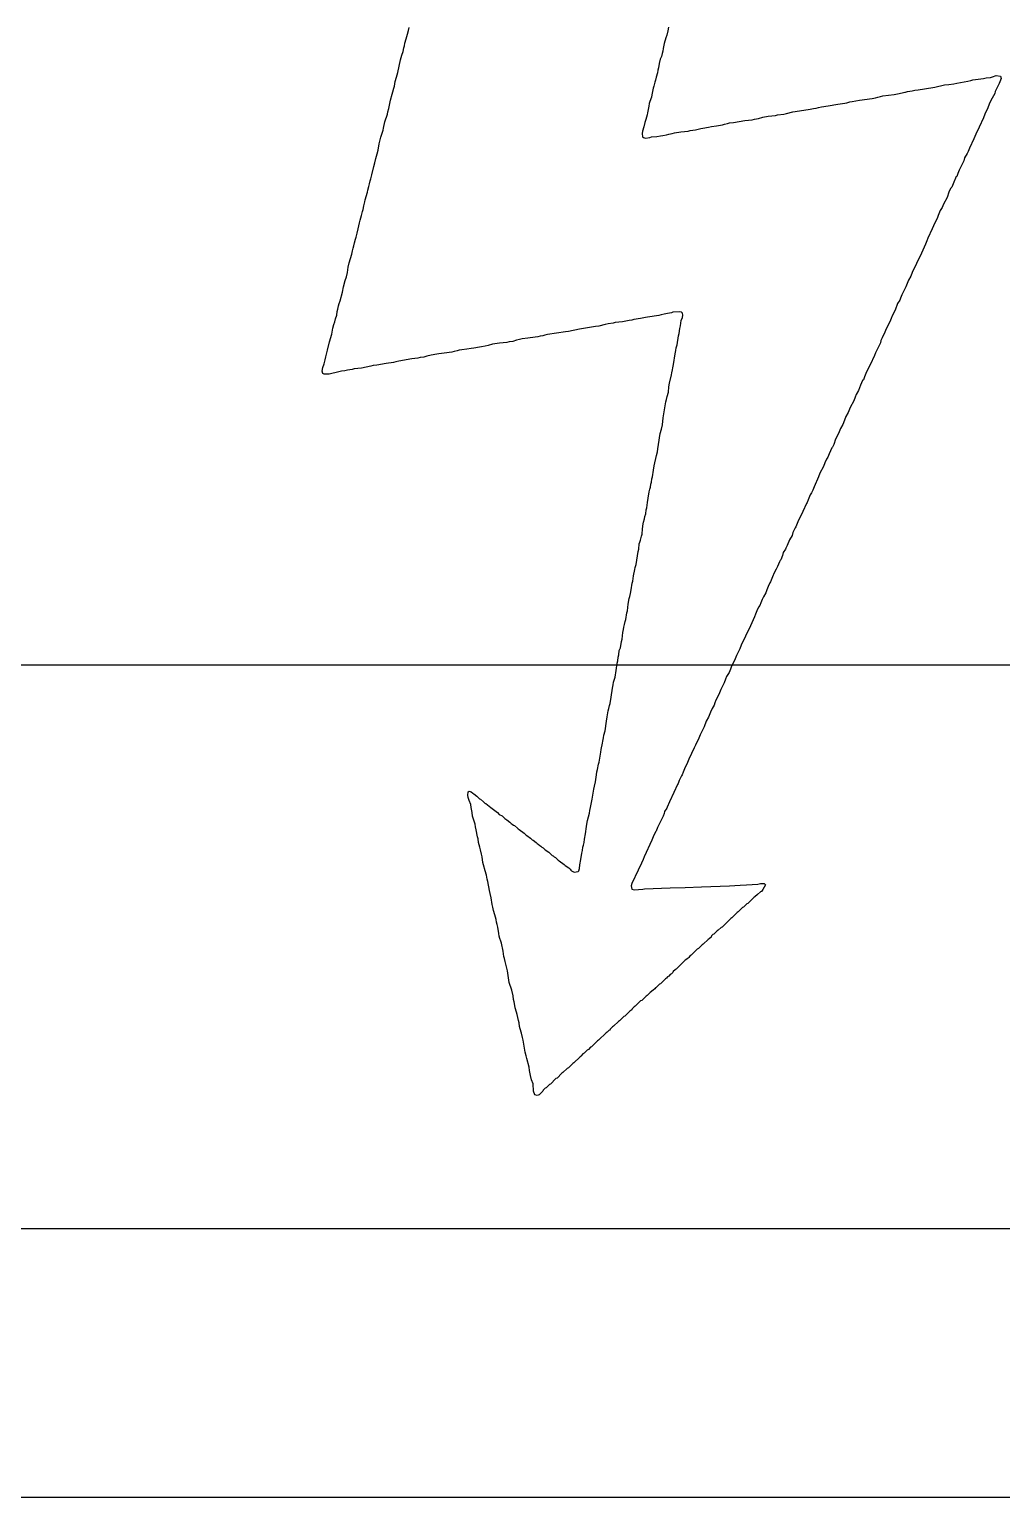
# Model space of a CAD drawing. Header units: inches. Extents: x -2 to 5376, y -4 to 5426.
# Drawn here: x 7.364 to 9.391, y 48.937 to 51.998 of the extents above; entities that cross this region are included whole.
import ezdxf

# ---------------------------------------------------------------- set-up
doc = ezdxf.new("R2010")
doc.units = ezdxf.units.IN
for name, color, linetype in [('Layer 1', 16, 'Continuous'), ('Layer 2', 76, 'Continuous'), ('Top Overlay', 2, 'Continuous')]:
    doc.layers.add(name, color=color, linetype=linetype)

msp = doc.modelspace()

# ---------------------------------------------------------------- linework, layer by layer
at = {"layer": 'Layer 1'}
msp.add_line((-1.052, 50.673), (86.5551, 50.673), dxfattribs=at)
at = {"layer": 'Layer 2'}
msp.add_line((-1.052, 50.673), (15.9004, 50.673), dxfattribs=at)
at = {"layer": 'Top Overlay'}
for p, q in [((8.1491, 51.9784), (8.1519, 51.9879)), ((8.1519, 51.9879), (8.1542, 51.9958)), ((8.1542, 51.9958), (8.1558, 52.002)), ((8.6928, 51.9857), (8.6905, 51.9801)), ((8.695, 51.9947), (8.6928, 51.9857)), ((8.6962, 52.0026), (8.695, 51.9947)), ((8.1407, 51.9441), (8.1429, 51.952)), ((8.1429, 51.952), (8.1446, 51.9593)), ((8.1446, 51.9593), (8.1457, 51.9638)), ((8.1457, 51.9638), (8.1469, 51.9694)), ((8.1469, 51.9694), (8.1491, 51.9784)), ((8.6844, 51.9525), (8.6832, 51.948)), ((8.6855, 51.9581), (8.6844, 51.9525)), ((8.6872, 51.9688), (8.6855, 51.9581)), ((8.6905, 51.9801), (8.6872, 51.9688)), ((8.1317, 51.9081), (8.135, 51.9216)), ((8.135, 51.9216), (8.1379, 51.9345)), ((8.1379, 51.9345), (8.1407, 51.9441)), ((8.677, 51.9272), (8.6754, 51.9177)), ((8.6793, 51.9362), (8.677, 51.9272)), ((8.6815, 51.9418), (8.6793, 51.9362)), ((8.6832, 51.948), (8.6815, 51.9418)), ((8.1266, 51.8896), (8.1289, 51.8986)), ((8.1289, 51.8986), (8.1317, 51.9081)), ((8.6692, 51.8924), (8.668, 51.8879)), ((8.6709, 51.8986), (8.6692, 51.8924)), ((8.6731, 51.9075), (8.6709, 51.8986)), ((8.6742, 51.9132), (8.6731, 51.9075)), ((8.6754, 51.9177), (8.6742, 51.9132)), ((9.3202, 51.8901), (9.3264, 51.8918)), ((9.3264, 51.8918), (9.3309, 51.8929)), ((9.3309, 51.8929), (9.3529, 51.8957)), ((9.3529, 51.8957), (9.3585, 51.8969)), ((9.3585, 51.8969), (9.3675, 51.898)), ((9.3675, 51.898), (9.372, 51.8991)), ((9.372, 51.8991), (9.3793, 51.9019)), ((9.3793, 51.9019), (9.3883, 51.9008)), ((9.3888, 51.8924), (9.386, 51.8851)), ((9.3883, 51.9008), (9.39, 51.8957)), ((9.39, 51.8957), (9.3888, 51.8924)), ((8.1165, 51.8502), (8.1204, 51.8631)), ((8.1204, 51.8631), (8.1216, 51.8676)), ((8.1216, 51.8676), (8.1238, 51.8755)), ((8.1238, 51.8755), (8.1249, 51.88)), ((8.1249, 51.88), (8.1266, 51.8896)), ((8.6619, 51.8614), (8.6607, 51.8569)), ((8.663, 51.8682), (8.6619, 51.8614)), ((8.6647, 51.8755), (8.663, 51.8682)), ((8.6658, 51.88), (8.6647, 51.8755)), ((8.668, 51.8879), (8.6658, 51.88)), ((9.1431, 51.8592), (9.1668, 51.8626)), ((9.1668, 51.8626), (9.1774, 51.8643)), ((9.1774, 51.8643), (9.1864, 51.8665)), ((9.1864, 51.8665), (9.1892, 51.8671)), ((9.1892, 51.8671), (9.1904, 51.8671)), ((9.1904, 51.8671), (9.1949, 51.8682)), ((9.1949, 51.8682), (9.2044, 51.8699)), ((9.2044, 51.8699), (9.21, 51.871)), ((9.21, 51.871), (9.2168, 51.8721)), ((9.2168, 51.8721), (9.2472, 51.8766)), ((9.2472, 51.8766), (9.2517, 51.8777)), ((9.2517, 51.8777), (9.2573, 51.8789)), ((9.2573, 51.8789), (9.2663, 51.8811)), ((9.2663, 51.8811), (9.2719, 51.8822)), ((9.2719, 51.8822), (9.2809, 51.8834)), ((9.2809, 51.8834), (9.291, 51.8845)), ((9.291, 51.8845), (9.2978, 51.8856)), ((9.2978, 51.8856), (9.3202, 51.8901)), ((9.3765, 51.8643), (9.3686, 51.8496)), ((9.3776, 51.8688), (9.3765, 51.8643)), ((9.386, 51.8851), (9.3776, 51.8688)), ((8.1114, 51.826), (8.1131, 51.8333)), ((8.1131, 51.8333), (8.1165, 51.8502)), ((8.6551, 51.8378), (8.6529, 51.8243)), ((8.6562, 51.8434), (8.6551, 51.8378)), ((8.6574, 51.8479), (8.6562, 51.8434)), ((8.6607, 51.8569), (8.6574, 51.8479)), ((8.9694, 51.8283), (8.9919, 51.8316)), ((8.9919, 51.8316), (8.9986, 51.8328)), ((8.9986, 51.8328), (9.0043, 51.8339)), ((9.0043, 51.8339), (9.0088, 51.835)), ((9.0088, 51.835), (9.015, 51.8367)), ((9.015, 51.8367), (9.029, 51.8384)), ((9.029, 51.8384), (9.0492, 51.8418)), ((9.0492, 51.8418), (9.0639, 51.844)), ((9.0639, 51.844), (9.0684, 51.8451)), ((9.0684, 51.8451), (9.0745, 51.8468)), ((9.0745, 51.8468), (9.079, 51.8479)), ((9.079, 51.8479), (9.0948, 51.8502)), ((9.0948, 51.8502), (9.1212, 51.8541)), ((9.1212, 51.8541), (9.128, 51.8553)), ((9.128, 51.8553), (9.1325, 51.8564)), ((9.1325, 51.8564), (9.1386, 51.8581)), ((9.1386, 51.8581), (9.1431, 51.8592)), ((9.3624, 51.8345), (9.3562, 51.8215)), ((9.3652, 51.8418), (9.3624, 51.8345)), ((9.3686, 51.8496), (9.3652, 51.8418)), ((8.1024, 51.7923), (8.1052, 51.8052)), ((8.1052, 51.8052), (8.1103, 51.8215)), ((8.1103, 51.8215), (8.1114, 51.826)), ((8.6472, 51.8041), (8.645, 51.7951)), ((8.6489, 51.8103), (8.6472, 51.8041)), ((8.6517, 51.8198), (8.6489, 51.8103)), ((8.6529, 51.8243), (8.6517, 51.8198)), ((8.7962, 51.7968), (8.8086, 51.799)), ((8.8086, 51.799), (8.8131, 51.8002)), ((8.8131, 51.8002), (8.8193, 51.8018)), ((8.8193, 51.8018), (8.8238, 51.803)), ((8.8238, 51.803), (8.8317, 51.8041)), ((8.8317, 51.8041), (8.8558, 51.808)), ((8.8558, 51.808), (8.871, 51.8097)), ((8.871, 51.8097), (8.8755, 51.8108)), ((8.8755, 51.8108), (8.8839, 51.8125)), ((8.8839, 51.8125), (8.8929, 51.8148)), ((8.8929, 51.8148), (8.9042, 51.817)), ((8.9042, 51.817), (8.9194, 51.8187)), ((8.9194, 51.8187), (8.9239, 51.8198)), ((8.9239, 51.8198), (8.9368, 51.8215)), ((8.9368, 51.8215), (8.9424, 51.8226)), ((8.9424, 51.8226), (8.9559, 51.826)), ((8.9559, 51.826), (8.9694, 51.8283)), ((9.3529, 51.8137), (9.3439, 51.7945)), ((9.3562, 51.8215), (9.3529, 51.8137)), ((8.0934, 51.7597), (8.0968, 51.7732)), ((8.0968, 51.7732), (8.1013, 51.7878)), ((8.1013, 51.7878), (8.1024, 51.7923)), ((8.6422, 51.7855), (8.6411, 51.781)), ((8.6411, 51.781), (8.6422, 51.7743)), ((8.645, 51.7951), (8.6422, 51.7855)), ((8.6422, 51.7743), (8.6439, 51.7726)), ((8.6439, 51.7726), (8.6484, 51.7715)), ((8.6484, 51.7715), (8.6574, 51.7726)), ((8.6574, 51.7726), (8.6607, 51.7737)), ((8.6607, 51.7737), (8.672, 51.7749)), ((8.672, 51.7749), (8.6799, 51.776)), ((8.6799, 51.776), (8.6844, 51.7771)), ((8.6844, 51.7771), (8.6922, 51.7782)), ((8.6922, 51.7782), (8.6967, 51.7794)), ((8.6967, 51.7794), (8.704, 51.781)), ((8.704, 51.781), (8.7085, 51.7822)), ((8.7085, 51.7822), (8.722, 51.7844)), ((8.722, 51.7844), (8.7372, 51.7861)), ((8.7372, 51.7861), (8.7417, 51.7872)), ((8.7417, 51.7872), (8.7524, 51.7889)), ((8.7524, 51.7889), (8.7636, 51.7912)), ((8.7636, 51.7912), (8.7681, 51.7923)), ((8.7681, 51.7923), (8.7794, 51.7945)), ((8.7794, 51.7945), (8.7861, 51.7957)), ((8.7861, 51.7957), (8.7962, 51.7968)), ((9.3326, 51.7698), (9.3236, 51.7507)), ((9.3371, 51.7799), (9.3326, 51.7698)), ((9.3439, 51.7945), (9.3371, 51.7799)), ((8.0861, 51.7288), (8.0889, 51.7383)), ((8.0889, 51.7383), (8.0912, 51.7462)), ((8.0912, 51.7462), (8.0934, 51.7597)), ((9.3191, 51.7394), (9.3135, 51.7304)), ((9.3208, 51.7434), (9.3191, 51.7394)), ((9.3236, 51.7507), (9.3208, 51.7434)), ((8.0777, 51.6945), (8.0822, 51.7124)), ((8.0822, 51.7124), (8.0839, 51.7198)), ((8.0839, 51.7198), (8.0861, 51.7288)), ((9.3096, 51.7186), (9.3023, 51.7046)), ((9.3118, 51.7243), (9.3096, 51.7186)), ((9.3135, 51.7304), (9.3118, 51.7243)), ((8.0726, 51.6759), (8.0743, 51.6821)), ((8.0743, 51.6821), (8.0754, 51.6866)), ((8.0754, 51.6866), (8.0777, 51.6945)), ((9.291, 51.6798), (9.2871, 51.6692)), ((9.2944, 51.6877), (9.291, 51.6798)), ((9.2955, 51.69), (9.2944, 51.6877)), ((9.2972, 51.6916), (9.2955, 51.69)), ((9.2994, 51.6973), (9.2972, 51.6916)), ((9.3023, 51.7046), (9.2994, 51.6973)), ((8.0642, 51.6427), (8.0687, 51.6585)), ((8.0687, 51.6585), (8.0698, 51.663)), ((8.0698, 51.663), (8.0715, 51.6703)), ((8.0715, 51.6703), (8.0726, 51.6759)), ((9.277, 51.6478), (9.2696, 51.6337)), ((9.2809, 51.6585), (9.277, 51.6478)), ((9.2843, 51.6663), (9.2809, 51.6585)), ((9.2871, 51.6692), (9.2843, 51.6663)), ((8.0563, 51.6101), (8.0586, 51.618)), ((8.0586, 51.618), (8.0597, 51.6225)), ((8.0597, 51.6225), (8.0608, 51.6304)), ((8.0608, 51.6304), (8.0631, 51.6382)), ((8.0631, 51.6382), (8.0642, 51.6427)), ((9.2629, 51.6202), (9.2584, 51.6101)), ((9.2668, 51.6264), (9.2629, 51.6202)), ((9.2696, 51.6337), (9.2668, 51.6264)), ((8.0496, 51.582), (8.0524, 51.5949)), ((8.0524, 51.5949), (8.0535, 51.6006)), ((8.0535, 51.6006), (8.0563, 51.6101)), ((9.2517, 51.5944), (9.246, 51.582)), ((9.2567, 51.6039), (9.2517, 51.5944)), ((9.2584, 51.6101), (9.2567, 51.6039)), ((8.0417, 51.5528), (8.044, 51.5606)), ((8.044, 51.5606), (8.0451, 51.5651)), ((8.0451, 51.5651), (8.0473, 51.573)), ((8.0473, 51.573), (8.0496, 51.582)), ((9.2348, 51.5573), (9.232, 51.55)), ((9.237, 51.5629), (9.2348, 51.5573)), ((9.246, 51.582), (9.237, 51.5629)), ((8.0305, 51.5112), (8.0361, 51.5292)), ((8.0361, 51.5292), (8.0378, 51.5365)), ((8.0378, 51.5365), (8.0389, 51.5421)), ((8.0389, 51.5421), (8.04, 51.5466)), ((8.04, 51.5466), (8.0417, 51.5528)), ((9.2235, 51.5314), (9.2134, 51.51)), ((9.232, 51.55), (9.2235, 51.5314)), ((8.0271, 51.4909), (8.0282, 51.5022)), ((8.0282, 51.5022), (8.0305, 51.5112)), ((9.2134, 51.51), (9.2044, 51.4909)), ((8.0187, 51.4611), (8.022, 51.4746)), ((8.022, 51.4746), (8.0248, 51.4819)), ((8.0248, 51.4819), (8.0271, 51.4909)), ((9.1966, 51.4752), (9.1915, 51.4611)), ((9.2016, 51.4836), (9.1966, 51.4752)), ((9.2044, 51.4909), (9.2016, 51.4836)), ((8.0097, 51.4263), (8.0119, 51.4319)), ((8.0119, 51.4319), (8.0164, 51.4499)), ((8.0164, 51.4499), (8.0187, 51.4611)), ((9.1786, 51.4336), (9.1741, 51.4268)), ((9.1802, 51.4375), (9.1786, 51.4336)), ((9.1831, 51.4448), (9.1802, 51.4375)), ((9.1915, 51.4611), (9.1831, 51.4448)), ((8.0024, 51.3942), (8.0046, 51.4021)), ((8.0046, 51.4021), (8.0057, 51.41)), ((8.0057, 51.41), (8.0069, 51.4145)), ((8.0069, 51.4145), (8.0085, 51.4218)), ((8.0085, 51.4218), (8.0097, 51.4263)), ((8.6765, 51.4015), (8.6529, 51.3982)), ((8.681, 51.4027), (8.6765, 51.4015)), ((8.6872, 51.4043), (8.681, 51.4027)), ((8.6945, 51.406), (8.6872, 51.4043)), ((8.7023, 51.4072), (8.6945, 51.406)), ((8.7057, 51.4083), (8.7023, 51.4072)), ((8.7192, 51.4094), (8.7057, 51.4083)), ((8.7237, 51.4083), (8.7192, 51.4094)), ((8.7254, 51.4066), (8.7237, 51.4083)), ((8.7265, 51.4021), (8.7254, 51.4066)), ((8.7254, 51.3976), (8.7265, 51.4021)), ((9.1628, 51.401), (9.1606, 51.3953)), ((9.169, 51.4128), (9.1628, 51.401)), ((9.1741, 51.4268), (9.169, 51.4128)), ((7.9945, 51.3627), (7.9956, 51.3706)), ((7.9956, 51.3706), (7.9967, 51.3751)), ((7.9967, 51.3751), (7.9984, 51.3824)), ((7.9984, 51.3824), (8.0007, 51.388)), ((8.0007, 51.388), (8.0024, 51.3942)), ((8.5106, 51.3729), (8.4881, 51.3684)), ((8.5151, 51.374), (8.5106, 51.3729)), ((8.5444, 51.3785), (8.5151, 51.374)), ((8.5511, 51.3796), (8.5444, 51.3785)), ((8.5646, 51.383), (8.5511, 51.3796)), ((8.5702, 51.3841), (8.5646, 51.383)), ((8.5809, 51.3858), (8.5702, 51.3841)), ((8.5854, 51.3869), (8.5809, 51.3858)), ((8.6006, 51.3886), (8.5854, 51.3869)), ((8.6141, 51.3908), (8.6006, 51.3886)), ((8.6197, 51.392), (8.6141, 51.3908)), ((8.6242, 51.3931), (8.6197, 51.392)), ((8.6377, 51.3953), (8.6242, 51.3931)), ((8.6484, 51.397), (8.6377, 51.3953)), ((8.6529, 51.3982), (8.6484, 51.397)), ((8.7186, 51.3639), (8.7203, 51.3745)), ((8.7203, 51.3745), (8.7215, 51.3802)), ((8.7215, 51.3802), (8.7226, 51.3914)), ((8.7226, 51.3914), (8.7254, 51.3976)), ((9.1504, 51.374), (9.1476, 51.3667)), ((9.1578, 51.388), (9.1504, 51.374)), ((9.1606, 51.3953), (9.1578, 51.388)), ((7.9855, 51.329), (7.9894, 51.3464)), ((7.9894, 51.3464), (7.9945, 51.3627)), ((8.3296, 51.3414), (8.3206, 51.3391)), ((8.3442, 51.3436), (8.3296, 51.3414)), ((8.3594, 51.3453), (8.3442, 51.3436)), ((8.3639, 51.3464), (8.3594, 51.3453)), ((8.3717, 51.3476), (8.3639, 51.3464)), ((8.3796, 51.3498), (8.3717, 51.3476)), ((8.3858, 51.3515), (8.3796, 51.3498)), ((8.3914, 51.3526), (8.3858, 51.3515)), ((8.4032, 51.3543), (8.3914, 51.3526)), ((8.4184, 51.356), (8.4032, 51.3543)), ((8.424, 51.3571), (8.4184, 51.356)), ((8.4285, 51.3582), (8.424, 51.3571)), ((8.4342, 51.3594), (8.4285, 51.3582)), ((8.4387, 51.3605), (8.4342, 51.3594)), ((8.4443, 51.3616), (8.4387, 51.3605)), ((8.4814, 51.3672), (8.4443, 51.3616)), ((8.4881, 51.3684), (8.4814, 51.3672)), ((8.7125, 51.3341), (8.7142, 51.3402)), ((8.7142, 51.3402), (8.7175, 51.3594)), ((8.7175, 51.3594), (8.7186, 51.3639)), ((9.1381, 51.3447), (9.128, 51.3234)), ((9.1392, 51.3492), (9.1381, 51.3447)), ((9.1415, 51.3549), (9.1392, 51.3492)), ((9.1476, 51.3667), (9.1415, 51.3549)), ((7.9787, 51.3009), (7.9804, 51.3093)), ((7.9804, 51.3093), (7.9821, 51.3155)), ((7.9821, 51.3155), (7.9855, 51.329)), ((8.1609, 51.311), (8.1339, 51.3065)), ((8.1738, 51.3127), (8.1609, 51.311)), ((8.1783, 51.3138), (8.1738, 51.3127)), ((8.1862, 51.3149), (8.1783, 51.3138)), ((8.1924, 51.3166), (8.1862, 51.3149)), ((8.2014, 51.3189), (8.1924, 51.3166)), ((8.2132, 51.3206), (8.2014, 51.3189)), ((8.2177, 51.3217), (8.2132, 51.3206)), ((8.2289, 51.3228), (8.2177, 51.3217)), ((8.2447, 51.3251), (8.2289, 51.3228)), ((8.2492, 51.3262), (8.2447, 51.3251)), ((8.2554, 51.3279), (8.2492, 51.3262)), ((8.2599, 51.329), (8.2554, 51.3279)), ((8.2655, 51.3301), (8.2599, 51.329)), ((8.2756, 51.3313), (8.2655, 51.3301)), ((8.2846, 51.3324), (8.2756, 51.3313)), ((8.2902, 51.3335), (8.2846, 51.3324)), ((8.302, 51.3352), (8.2902, 51.3335)), ((8.3065, 51.3363), (8.302, 51.3352)), ((8.3144, 51.3374), (8.3065, 51.3363)), ((8.3206, 51.3391), (8.3144, 51.3374)), ((8.7068, 51.2992), (8.7102, 51.3217)), ((8.7102, 51.3217), (8.7113, 51.3284)), ((8.7113, 51.3284), (8.7125, 51.3341)), ((9.1257, 51.3178), (9.1167, 51.2986)), ((9.128, 51.3234), (9.1257, 51.3178)), ((7.9742, 51.2851), (7.9754, 51.293)), ((7.9754, 51.2806), (7.9742, 51.2851)), ((7.9754, 51.293), (7.9787, 51.3009)), ((7.9782, 51.279), (7.9754, 51.2806)), ((7.9889, 51.2795), (7.9782, 51.279)), ((7.9945, 51.2806), (7.9889, 51.2795)), ((8.0035, 51.2829), (7.9945, 51.2806)), ((8.0147, 51.2851), (8.0035, 51.2829)), ((8.0215, 51.2863), (8.0147, 51.2851)), ((8.0271, 51.2874), (8.0215, 51.2863)), ((8.0367, 51.2891), (8.0271, 51.2874)), ((8.0411, 51.2902), (8.0367, 51.2891)), ((8.0563, 51.2919), (8.0411, 51.2902)), ((8.076, 51.2958), (8.0563, 51.2919)), ((8.0805, 51.297), (8.076, 51.2958)), ((8.0884, 51.2981), (8.0805, 51.297)), ((8.1075, 51.3015), (8.0884, 51.2981)), ((8.1232, 51.3037), (8.1075, 51.3015)), ((8.1277, 51.3048), (8.1232, 51.3037)), ((8.1339, 51.3065), (8.1277, 51.3048)), ((8.7023, 51.2778), (8.7035, 51.2823)), ((8.7035, 51.2823), (8.7046, 51.288)), ((8.7046, 51.288), (8.7057, 51.2925)), ((8.7057, 51.2925), (8.7068, 51.2992)), ((9.1077, 51.2806), (9.1049, 51.2733)), ((9.1111, 51.2885), (9.1077, 51.2806)), ((9.1167, 51.2986), (9.1111, 51.2885)), ((8.6962, 51.2413), (8.6973, 51.2525)), ((8.6973, 51.2525), (8.6984, 51.2604)), ((8.6984, 51.2604), (8.7023, 51.2778)), ((9.0965, 51.2559), (9.0925, 51.2452)), ((9.101, 51.266), (9.0965, 51.2559)), ((9.1027, 51.2677), (9.101, 51.266)), ((9.1049, 51.2733), (9.1027, 51.2677)), ((8.6855, 51.1879), (8.6911, 51.2216)), ((8.6911, 51.2216), (8.6922, 51.2261)), ((8.6922, 51.2261), (8.6939, 51.2323)), ((8.6939, 51.2323), (8.6962, 51.2413)), ((9.0824, 51.2239), (9.0751, 51.2098)), ((9.0852, 51.2312), (9.0824, 51.2239)), ((9.0875, 51.2368), (9.0852, 51.2312)), ((9.0925, 51.2452), (9.0875, 51.2368)), ((8.6838, 51.1738), (8.6855, 51.1879)), ((9.0661, 51.1907), (9.0633, 51.1834)), ((9.0712, 51.1991), (9.0661, 51.1907)), ((9.0751, 51.2098), (9.0712, 51.1991)), ((8.6787, 51.1553), (8.6815, 51.1648)), ((8.6815, 51.1648), (8.6838, 51.1738)), ((9.0549, 51.166), (9.0509, 51.1553)), ((9.0599, 51.1744), (9.0549, 51.166)), ((9.0633, 51.1834), (9.0599, 51.1744)), ((8.6742, 51.1238), (8.6754, 51.1328)), ((8.6754, 51.1328), (8.6787, 51.1553)), ((9.0369, 51.1255), (9.0313, 51.1131)), ((9.0386, 51.1272), (9.0369, 51.1255)), ((9.0408, 51.1328), (9.0386, 51.1272)), ((9.0447, 51.1435), (9.0408, 51.1328)), ((9.0509, 51.1553), (9.0447, 51.1435)), ((8.6675, 51.0945), (8.6697, 51.1035)), ((8.6697, 51.1035), (8.6714, 51.1097)), ((8.6714, 51.1097), (8.6731, 51.117)), ((8.6731, 51.117), (8.6742, 51.1238)), ((9.0256, 51.1019), (9.0223, 51.094)), ((9.0268, 51.1041), (9.0256, 51.1019)), ((9.0284, 51.1058), (9.0268, 51.1041)), ((9.0313, 51.1131), (9.0284, 51.1058)), ((8.6619, 51.0608), (8.663, 51.0653)), ((8.663, 51.0653), (8.6652, 51.0788)), ((8.6652, 51.0788), (8.6664, 51.0878)), ((8.6664, 51.0878), (8.6675, 51.0945)), ((9.0093, 51.0653), (8.9998, 51.0445)), ((9.0121, 51.0726), (9.0093, 51.0653)), ((9.0194, 51.0867), (9.0121, 51.0726)), ((9.0223, 51.094), (9.0194, 51.0867)), ((8.654, 51.0203), (8.6562, 51.0338)), ((8.6562, 51.0338), (8.6574, 51.0394)), ((8.6574, 51.0394), (8.6585, 51.0439)), ((8.6585, 51.0439), (8.6596, 51.0496)), ((8.6596, 51.0496), (8.6607, 51.0541)), ((8.6607, 51.0541), (8.6619, 51.0608)), ((8.997, 51.0372), (8.9947, 51.0316)), ((8.9998, 51.0445), (8.997, 51.0372)), ((8.6512, 51.0007), (8.6529, 51.0113)), ((8.6529, 51.0113), (8.654, 51.0203)), ((8.984, 51.0096), (8.9762, 50.9928)), ((8.9852, 51.0119), (8.984, 51.0096)), ((8.9874, 51.0175), (8.9852, 51.0119)), ((8.9919, 51.0276), (8.9874, 51.0175)), ((8.993, 51.0299), (8.9919, 51.0276)), ((8.9947, 51.0316), (8.993, 51.0299)), ((8.6444, 50.9703), (8.6461, 50.9776)), ((8.6461, 50.9776), (8.6472, 50.9821)), ((8.6472, 50.9821), (8.6489, 50.9883)), ((8.6489, 50.9883), (8.6501, 50.9962)), ((8.6501, 50.9962), (8.6512, 51.0007)), ((8.9762, 50.9928), (8.966, 50.9714)), ((8.6399, 50.9411), (8.6411, 50.9456)), ((8.6411, 50.9456), (8.6422, 50.9568)), ((8.6422, 50.9568), (8.6433, 50.9669)), ((8.6433, 50.9669), (8.6444, 50.9703)), ((8.9542, 50.9427), (8.9486, 50.9337)), ((8.9559, 50.9489), (8.9542, 50.9427)), ((8.9604, 50.959), (8.9559, 50.9489)), ((8.9621, 50.9607), (8.9604, 50.959)), ((8.966, 50.9714), (8.9621, 50.9607)), ((8.6332, 50.9096), (8.6343, 50.9141)), ((8.6343, 50.9141), (8.6354, 50.9253)), ((8.6354, 50.9253), (8.6366, 50.9287)), ((8.6366, 50.9287), (8.6377, 50.9332)), ((8.6377, 50.9332), (8.6399, 50.9411)), ((8.9402, 50.9141), (8.9357, 50.9073)), ((8.9413, 50.9163), (8.9402, 50.9141)), ((8.9435, 50.9219), (8.9413, 50.9163)), ((8.9486, 50.9337), (8.9435, 50.9219)), ((8.627, 50.8764), (8.6287, 50.8826)), ((8.6287, 50.8826), (8.6332, 50.9096)), ((8.9278, 50.8882), (8.9233, 50.8781)), ((8.9289, 50.8905), (8.9278, 50.8882)), ((8.9306, 50.8921), (8.9289, 50.8905)), ((8.934, 50.9011), (8.9306, 50.8921)), ((8.9357, 50.9073), (8.934, 50.9011)), ((8.6219, 50.8477), (8.6236, 50.8584)), ((8.6236, 50.8584), (8.6259, 50.8719)), ((8.6259, 50.8719), (8.627, 50.8764)), ((8.9132, 50.8567), (8.9092, 50.846)), ((8.9166, 50.8646), (8.9132, 50.8567)), ((8.9211, 50.8725), (8.9166, 50.8646)), ((8.9233, 50.8781), (8.9211, 50.8725)), ((8.6158, 50.8157), (8.6174, 50.8219)), ((8.6174, 50.8219), (8.6186, 50.8297)), ((8.6186, 50.8297), (8.6208, 50.8432)), ((8.6208, 50.8432), (8.6219, 50.8477)), ((8.8991, 50.8235), (8.8941, 50.8151)), ((8.9014, 50.8292), (8.8991, 50.8235)), ((8.9042, 50.8365), (8.9014, 50.8292)), ((8.9076, 50.8444), (8.9042, 50.8365)), ((8.9092, 50.846), (8.9076, 50.8444)), ((8.6107, 50.7859), (8.6124, 50.7999)), ((8.6124, 50.7999), (8.6146, 50.8112)), ((8.6146, 50.8112), (8.6158, 50.8157)), ((8.8839, 50.7937), (8.8806, 50.7859)), ((8.8868, 50.7966), (8.8839, 50.7937)), ((8.889, 50.8022), (8.8868, 50.7966)), ((8.8918, 50.8095), (8.889, 50.8022)), ((8.8941, 50.8151), (8.8918, 50.8095)), ((8.6045, 50.7572), (8.6062, 50.7634)), ((8.6062, 50.7634), (8.6073, 50.7679)), ((8.6073, 50.7679), (8.6096, 50.7814)), ((8.6096, 50.7814), (8.6107, 50.7859)), ((8.8755, 50.7729), (8.8671, 50.7544)), ((8.8778, 50.7786), (8.8755, 50.7729)), ((8.8806, 50.7859), (8.8778, 50.7786)), ((8.5995, 50.7263), (8.6011, 50.7403)), ((8.6011, 50.7403), (8.6023, 50.7471)), ((8.6023, 50.7471), (8.6034, 50.7516)), ((8.6034, 50.7516), (8.6045, 50.7572)), ((8.857, 50.733), (8.848, 50.7139)), ((8.8671, 50.7544), (8.857, 50.733)), ((8.5927, 50.6937), (8.5938, 50.7027)), ((8.5938, 50.7027), (8.5961, 50.7083)), ((8.5961, 50.7083), (8.5983, 50.7218)), ((8.5983, 50.7218), (8.5995, 50.7263)), ((8.8452, 50.7066), (8.8378, 50.6925)), ((8.848, 50.7139), (8.8452, 50.7066)), ((8.5871, 50.6611), (8.5893, 50.6768)), ((8.5893, 50.6768), (8.5905, 50.6813)), ((8.5905, 50.6813), (8.5916, 50.6892)), ((8.5916, 50.6892), (8.5927, 50.6937)), ((8.8277, 50.6701), (8.8255, 50.6644)), ((8.8339, 50.6819), (8.8277, 50.6701)), ((8.8378, 50.6925), (8.8339, 50.6819)), ((8.5809, 50.6313), (8.582, 50.6369)), ((8.582, 50.6369), (8.5832, 50.6414)), ((8.5832, 50.6414), (8.5848, 50.6476)), ((8.5848, 50.6476), (8.5871, 50.6611)), ((8.8125, 50.6358), (8.8052, 50.6217)), ((8.8154, 50.6431), (8.8125, 50.6358)), ((8.8176, 50.6487), (8.8154, 50.6431)), ((8.8227, 50.6571), (8.8176, 50.6487)), ((8.8255, 50.6644), (8.8227, 50.6571)), ((8.5747, 50.5925), (8.577, 50.606)), ((8.577, 50.606), (8.5798, 50.6245)), ((8.5798, 50.6245), (8.5809, 50.6313)), ((8.8013, 50.611), (8.7951, 50.5992)), ((8.8052, 50.6217), (8.8013, 50.611)), ((8.5685, 50.5649), (8.5708, 50.5773)), ((8.5708, 50.5773), (8.5719, 50.5818)), ((8.5719, 50.5818), (8.5736, 50.588)), ((8.5736, 50.588), (8.5747, 50.5925)), ((8.7839, 50.5745), (8.7799, 50.5638)), ((8.7872, 50.5823), (8.7839, 50.5745)), ((8.7917, 50.5891), (8.7872, 50.5823)), ((8.7929, 50.5936), (8.7917, 50.5891)), ((8.7951, 50.5992), (8.7929, 50.5936)), ((8.564, 50.5357), (8.5674, 50.5559)), ((8.5674, 50.5559), (8.5685, 50.5649)), ((8.7704, 50.5441), (8.7625, 50.5272)), ((8.7749, 50.5554), (8.7704, 50.5441)), ((8.7799, 50.5638), (8.7749, 50.5554)), ((8.5584, 50.5098), (8.5595, 50.5143)), ((8.5595, 50.5143), (8.5607, 50.5211)), ((8.5607, 50.5211), (8.5618, 50.5267)), ((8.5618, 50.5267), (8.564, 50.5357)), ((8.7597, 50.5199), (8.7524, 50.5059)), ((8.7625, 50.5272), (8.7597, 50.5199)), ((8.5517, 50.4705), (8.555, 50.4907)), ((8.555, 50.4907), (8.5562, 50.4963)), ((8.5562, 50.4963), (8.5584, 50.5098)), ((8.7501, 50.5003), (8.7389, 50.4766)), ((8.7524, 50.5059), (8.7501, 50.5003)), ((8.5472, 50.4502), (8.5483, 50.4547)), ((8.5483, 50.4547), (8.5505, 50.466)), ((8.5505, 50.466), (8.5517, 50.4705)), ((8.7299, 50.4564), (8.7271, 50.4491)), ((8.7361, 50.4693), (8.7299, 50.4564)), ((8.7389, 50.4766), (8.7361, 50.4693)), ((8.5421, 50.4204), (8.5444, 50.4294)), ((8.5444, 50.4294), (8.546, 50.4435)), ((8.546, 50.4435), (8.5472, 50.4502)), ((8.7153, 50.4238), (8.7074, 50.4069)), ((8.7164, 50.426), (8.7153, 50.4238)), ((8.7186, 50.4317), (8.7164, 50.426)), ((8.7231, 50.4418), (8.7186, 50.4317)), ((8.7248, 50.4435), (8.7231, 50.4418)), ((8.7271, 50.4491), (8.7248, 50.4435)), ((8.2779, 50.4013), (8.279, 50.4081)), ((8.279, 50.3968), (8.2779, 50.4013)), ((8.279, 50.4081), (8.2807, 50.4097)), ((8.2807, 50.3906), (8.279, 50.3968)), ((8.2807, 50.4097), (8.2852, 50.4086)), ((8.284, 50.3816), (8.2807, 50.3906)), ((8.2852, 50.4086), (8.2885, 50.4052)), ((8.2885, 50.4052), (8.2908, 50.4041)), ((8.2908, 50.4041), (8.297, 50.3991)), ((8.297, 50.3991), (8.302, 50.394)), ((8.302, 50.394), (8.3043, 50.3929)), ((8.3043, 50.3929), (8.3105, 50.3878)), ((8.5337, 50.376), (8.537, 50.3929)), ((8.537, 50.3929), (8.5404, 50.4142)), ((8.5404, 50.4142), (8.5421, 50.4204)), ((8.7074, 50.4069), (8.6984, 50.3878)), ((8.2852, 50.376), (8.284, 50.3816)), ((8.2868, 50.3653), (8.2852, 50.376)), ((8.288, 50.3575), (8.2868, 50.3653)), ((8.3105, 50.3878), (8.3133, 50.385)), ((8.3133, 50.385), (8.3155, 50.3839)), ((8.3155, 50.3839), (8.3256, 50.376)), ((8.3256, 50.376), (8.3397, 50.3653)), ((8.3397, 50.3653), (8.3436, 50.3614)), ((8.3436, 50.3614), (8.3493, 50.358)), ((8.5297, 50.3563), (8.5314, 50.3636)), ((8.5314, 50.3636), (8.5325, 50.3693)), ((8.5325, 50.3693), (8.5337, 50.376)), ((8.6872, 50.3631), (8.6849, 50.3575)), ((8.6883, 50.3676), (8.6872, 50.3631)), ((8.6928, 50.3743), (8.6883, 50.3676)), ((8.6939, 50.3766), (8.6928, 50.3743)), ((8.6984, 50.3878), (8.6939, 50.3766)), ((8.293, 50.3411), (8.288, 50.3575)), ((8.2942, 50.3355), (8.293, 50.3411)), ((8.2953, 50.3288), (8.2942, 50.3355)), ((8.3493, 50.358), (8.3554, 50.353)), ((8.3554, 50.353), (8.3571, 50.3513)), ((8.3571, 50.3513), (8.3594, 50.3501)), ((8.3594, 50.3501), (8.3656, 50.3451)), ((8.3656, 50.3451), (8.3684, 50.3423)), ((8.3684, 50.3423), (8.3706, 50.3411)), ((8.3706, 50.3411), (8.3729, 50.3389)), ((8.3729, 50.3389), (8.3751, 50.3378)), ((8.3751, 50.3378), (8.3813, 50.3327)), ((8.3813, 50.3327), (8.383, 50.331)), ((8.383, 50.331), (8.3852, 50.3299)), ((8.3852, 50.3299), (8.3954, 50.322)), ((8.5236, 50.3209), (8.5252, 50.3361)), ((8.5252, 50.3361), (8.5264, 50.3406)), ((8.5264, 50.3406), (8.5275, 50.3485)), ((8.5275, 50.3485), (8.5297, 50.3563)), ((8.6737, 50.3338), (8.6709, 50.3265)), ((8.6849, 50.3575), (8.6737, 50.3338)), ((8.2981, 50.3147), (8.2953, 50.3288)), ((8.2992, 50.3102), (8.2981, 50.3147)), ((8.3003, 50.3024), (8.2992, 50.3102)), ((8.3032, 50.2928), (8.3003, 50.3024)), ((8.3954, 50.322), (8.3987, 50.3187)), ((8.3987, 50.3187), (8.401, 50.3175)), ((8.401, 50.3175), (8.4089, 50.3119)), ((8.4089, 50.3119), (8.4122, 50.3085)), ((8.4122, 50.3085), (8.4145, 50.3074)), ((8.4145, 50.3074), (8.4207, 50.3024)), ((8.4207, 50.3024), (8.4223, 50.3007)), ((8.4223, 50.3007), (8.4246, 50.2995)), ((8.4246, 50.2995), (8.428, 50.2962)), ((8.5191, 50.2973), (8.5202, 50.3029)), ((8.5202, 50.3029), (8.5213, 50.3097)), ((8.5213, 50.3097), (8.5236, 50.3209)), ((8.6619, 50.3074), (8.6456, 50.2731)), ((8.6647, 50.3147), (8.6619, 50.3074)), ((8.6692, 50.3248), (8.6647, 50.3147)), ((8.6709, 50.3265), (8.6692, 50.3248)), ((8.3043, 50.2872), (8.3032, 50.2928)), ((8.3065, 50.2782), (8.3043, 50.2872)), ((8.3077, 50.2726), (8.3065, 50.2782)), ((8.3093, 50.2607), (8.3077, 50.2726)), ((8.428, 50.2962), (8.4302, 50.295)), ((8.4302, 50.295), (8.4325, 50.2928)), ((8.4325, 50.2928), (8.4347, 50.2917)), ((8.4347, 50.2917), (8.4392, 50.2872)), ((8.4392, 50.2872), (8.4471, 50.2827)), ((8.4471, 50.2827), (8.4538, 50.2759)), ((8.4538, 50.2759), (8.4561, 50.2748)), ((8.4561, 50.2748), (8.4583, 50.2726)), ((8.4583, 50.2726), (8.4606, 50.2714)), ((8.4606, 50.2714), (8.4662, 50.2658)), ((8.5134, 50.2669), (8.5157, 50.2804)), ((8.5157, 50.2804), (8.5168, 50.286)), ((8.5168, 50.286), (8.5179, 50.2928)), ((8.5179, 50.2928), (8.5191, 50.2973)), ((8.6456, 50.2731), (8.6433, 50.2675)), ((8.3105, 50.2562), (8.3093, 50.2607)), ((8.3144, 50.2433), (8.3105, 50.2562)), ((8.3166, 50.2343), (8.3144, 50.2433)), ((8.4662, 50.2658), (8.4685, 50.2647)), ((8.4685, 50.2647), (8.4786, 50.2568)), ((8.4786, 50.2568), (8.4808, 50.2546)), ((8.4808, 50.2546), (8.4887, 50.2501)), ((8.4887, 50.2501), (8.4915, 50.2473)), ((8.4915, 50.2473), (8.4926, 50.245)), ((8.4926, 50.245), (8.4943, 50.2433)), ((8.4943, 50.2433), (8.4999, 50.2411)), ((8.4999, 50.2411), (8.5078, 50.2422)), ((8.5078, 50.2422), (8.5095, 50.2439)), ((8.5095, 50.2439), (8.5106, 50.2484)), ((8.5106, 50.2484), (8.5117, 50.2562)), ((8.5117, 50.2562), (8.5134, 50.2669)), ((8.6332, 50.245), (8.6197, 50.2169)), ((8.6399, 50.2596), (8.6332, 50.245)), ((8.6433, 50.2675), (8.6399, 50.2596)), ((8.3183, 50.2259), (8.3166, 50.2343)), ((8.3195, 50.2214), (8.3183, 50.2259)), ((8.3228, 50.2023), (8.3195, 50.2214)), ((8.6197, 50.2169), (8.6186, 50.2124)), ((8.6186, 50.2124), (8.6197, 50.2056)), ((8.6461, 50.2062), (8.6995, 50.2079)), ((8.6995, 50.2079), (8.731, 50.209)), ((8.731, 50.209), (8.7648, 50.2101)), ((8.7648, 50.2101), (8.8232, 50.2124)), ((8.8232, 50.2124), (8.8457, 50.2135)), ((8.8457, 50.2135), (8.8592, 50.2146)), ((8.8592, 50.2146), (8.8828, 50.2158)), ((8.8828, 50.2158), (8.8884, 50.2169)), ((8.8884, 50.2169), (8.8958, 50.2175)), ((8.8986, 50.2146), (8.8929, 50.2045)), ((8.8958, 50.2175), (8.8986, 50.2146)), ((8.3245, 50.1961), (8.3228, 50.2023)), ((8.3268, 50.1871), (8.3245, 50.1961)), ((8.329, 50.1736), (8.3268, 50.1871)), ((8.6197, 50.2056), (8.6248, 50.204)), ((8.6248, 50.204), (8.6427, 50.2051)), ((8.6427, 50.2051), (8.6461, 50.2062)), ((8.8744, 50.1882), (8.862, 50.1758)), ((8.8766, 50.1893), (8.8744, 50.1882)), ((8.8817, 50.1944), (8.8766, 50.1893)), ((8.8879, 50.1995), (8.8817, 50.1944)), ((8.8901, 50.2006), (8.8879, 50.1995)), ((8.8929, 50.2045), (8.8901, 50.2006)), ((8.3301, 50.168), (8.329, 50.1736)), ((8.3318, 50.1607), (8.3301, 50.168)), ((8.3341, 50.1517), (8.3318, 50.1607)), ((8.3369, 50.1421), (8.3341, 50.1517)), ((8.8395, 50.1567), (8.8283, 50.1455)), ((8.8418, 50.1579), (8.8395, 50.1567)), ((8.8508, 50.1669), (8.8418, 50.1579)), ((8.853, 50.168), (8.8508, 50.1669)), ((8.8598, 50.1747), (8.853, 50.168)), ((8.862, 50.1758), (8.8598, 50.1747)), ((8.338, 50.1365), (8.3369, 50.1421)), ((8.3391, 50.132), (8.338, 50.1365)), ((8.3403, 50.1264), (8.3391, 50.132)), ((8.3425, 50.1129), (8.3403, 50.1264)), ((8.7979, 50.1185), (8.7912, 50.1118)), ((8.8002, 50.1196), (8.7979, 50.1185)), ((8.8058, 50.1252), (8.8002, 50.1196)), ((8.808, 50.1264), (8.8058, 50.1252)), ((8.826, 50.1444), (8.808, 50.1264)), ((8.8283, 50.1455), (8.826, 50.1444)), ((8.3436, 50.1073), (8.3425, 50.1129)), ((8.3448, 50.1028), (8.3436, 50.1073)), ((8.347, 50.0971), (8.3448, 50.1028)), ((8.3481, 50.0926), (8.347, 50.0971)), ((8.3515, 50.0758), (8.3481, 50.0926)), ((8.7664, 50.0893), (8.7586, 50.0814)), ((8.7687, 50.0904), (8.7664, 50.0893)), ((8.7788, 50.1005), (8.7687, 50.0904)), ((8.7811, 50.1016), (8.7788, 50.1005)), ((8.785, 50.1056), (8.7811, 50.1016)), ((8.7861, 50.1078), (8.785, 50.1056)), ((8.7889, 50.1106), (8.7861, 50.1078)), ((8.7912, 50.1118), (8.7889, 50.1106)), ((8.3532, 50.0651), (8.3515, 50.0758)), ((8.3543, 50.0606), (8.3532, 50.0651)), ((8.356, 50.0544), (8.3543, 50.0606)), ((8.3571, 50.0488), (8.356, 50.0544)), ((8.7305, 50.0567), (8.7125, 50.0387)), ((8.7327, 50.0578), (8.7305, 50.0567)), ((8.735, 50.06), (8.7327, 50.0578)), ((8.7372, 50.0612), (8.735, 50.06)), ((8.7389, 50.0628), (8.7372, 50.0612)), ((8.74, 50.0651), (8.7389, 50.0628)), ((8.7417, 50.0668), (8.74, 50.0651)), ((8.7439, 50.0679), (8.7417, 50.0668)), ((8.7563, 50.0803), (8.7439, 50.0679)), ((8.7586, 50.0814), (8.7563, 50.0803)), ((8.3605, 50.0353), (8.3571, 50.0488)), ((8.3644, 50.0111), (8.3605, 50.0353)), ((8.6967, 50.024), (8.6945, 50.0229)), ((8.7001, 50.0274), (8.6967, 50.024)), ((8.7023, 50.0285), (8.7001, 50.0274)), ((8.7052, 50.0314), (8.7023, 50.0285)), ((8.7063, 50.0336), (8.7052, 50.0314)), ((8.7102, 50.0375), (8.7063, 50.0336)), ((8.7125, 50.0387), (8.7102, 50.0375)), ((8.3695, 49.9948), (8.3644, 50.0111)), ((8.3723, 49.983), (8.3695, 49.9948)), ((8.6641, 49.9948), (8.6579, 49.9897)), ((8.668, 49.9976), (8.6641, 49.9948)), ((8.6692, 49.9999), (8.668, 49.9976)), ((8.6709, 50.0004), (8.6692, 49.9999)), ((8.6776, 50.0072), (8.6709, 50.0004)), ((8.6799, 50.0083), (8.6776, 50.0072)), ((8.69, 50.0184), (8.6799, 50.0083)), ((8.6922, 50.0195), (8.69, 50.0184)), ((8.6945, 50.0229), (8.6922, 50.0195)), ((8.3734, 49.9751), (8.3723, 49.983)), ((8.3746, 49.9706), (8.3734, 49.9751)), ((8.3757, 49.9628), (8.3746, 49.9706)), ((8.3768, 49.9583), (8.3757, 49.9628)), ((8.6382, 49.9723), (8.627, 49.9611)), ((8.6405, 49.9734), (8.6382, 49.9723)), ((8.6495, 49.9824), (8.6405, 49.9734)), ((8.6517, 49.9836), (8.6495, 49.9824)), ((8.6579, 49.9897), (8.6517, 49.9836)), ((8.3796, 49.9487), (8.3768, 49.9583)), ((8.3807, 49.9442), (8.3796, 49.9487)), ((8.3836, 49.9313), (8.3807, 49.9442)), ((8.6034, 49.9397), (8.5944, 49.9307)), ((8.6056, 49.9408), (8.6034, 49.9397)), ((8.6158, 49.951), (8.6056, 49.9408)), ((8.618, 49.9521), (8.6158, 49.951)), ((8.6197, 49.9538), (8.618, 49.9521)), ((8.6208, 49.956), (8.6197, 49.9538)), ((8.6248, 49.9599), (8.6208, 49.956)), ((8.627, 49.9611), (8.6248, 49.9599)), ((8.3847, 49.9268), (8.3836, 49.9313)), ((8.3858, 49.9189), (8.3847, 49.9268)), ((8.3869, 49.9144), (8.3858, 49.9189)), ((8.3897, 49.9048), (8.3869, 49.9144)), ((8.392, 49.8959), (8.3897, 49.9048)), ((8.5663, 49.906), (8.5505, 49.8902)), ((8.5685, 49.9071), (8.5663, 49.906)), ((8.5719, 49.9105), (8.5685, 49.9071)), ((8.5742, 49.9116), (8.5719, 49.9105)), ((8.5747, 49.9133), (8.5742, 49.9116)), ((8.5798, 49.9183), (8.5747, 49.9133)), ((8.582, 49.9195), (8.5798, 49.9183)), ((8.5921, 49.9296), (8.582, 49.9195)), ((8.5944, 49.9307), (8.5921, 49.9296)), ((8.3931, 49.8902), (8.392, 49.8959)), ((8.3965, 49.87), (8.3931, 49.8902)), ((8.5292, 49.8711), (8.5269, 49.87)), ((8.5337, 49.8756), (8.5292, 49.8711)), ((8.5359, 49.8767), (8.5337, 49.8756)), ((8.5483, 49.8891), (8.5359, 49.8767)), ((8.5505, 49.8902), (8.5483, 49.8891)), ((8.3976, 49.8655), (8.3965, 49.87)), ((8.3993, 49.8582), (8.3976, 49.8655)), ((8.401, 49.852), (8.3993, 49.8582)), ((8.4055, 49.834), (8.401, 49.852)), ((8.4966, 49.8419), (8.4876, 49.8329)), ((8.4988, 49.843), (8.4966, 49.8419)), ((8.5112, 49.8554), (8.4988, 49.843)), ((8.5134, 49.8565), (8.5112, 49.8554)), ((8.514, 49.8582), (8.5134, 49.8565)), ((8.5179, 49.8621), (8.514, 49.8582)), ((8.5202, 49.8632), (8.5179, 49.8621)), ((8.5269, 49.87), (8.5202, 49.8632)), ((8.4066, 49.8273), (8.4055, 49.834)), ((8.4083, 49.8166), (8.4066, 49.8273)), ((8.4105, 49.8076), (8.4083, 49.8166)), ((8.4617, 49.8104), (8.4505, 49.7991)), ((8.464, 49.8115), (8.4617, 49.8104)), ((8.4741, 49.8216), (8.464, 49.8115)), ((8.4763, 49.8228), (8.4741, 49.8216)), ((8.4853, 49.8318), (8.4763, 49.8228)), ((8.4876, 49.8329), (8.4853, 49.8318)), ((8.4139, 49.7997), (8.4105, 49.8076)), ((8.415, 49.784), (8.4139, 49.7997)), ((8.4178, 49.7767), (8.415, 49.784)), ((8.4342, 49.784), (8.4268, 49.7767)), ((8.4353, 49.7862), (8.4342, 49.784)), ((8.4392, 49.7902), (8.4353, 49.7862)), ((8.4415, 49.7913), (8.4392, 49.7902)), ((8.4482, 49.798), (8.4415, 49.7913)), ((8.4505, 49.7991), (8.4482, 49.798)), ((8.4223, 49.7755), (8.4178, 49.7767)), ((8.4268, 49.7767), (8.4223, 49.7755)), ((6.5947, 49.4978), (9.7635, 49.4978)), ((11.6419, 48.9373), (5.893, 48.9367))]:
    msp.add_line(p, q, dxfattribs=at)

doc.saveas('drawing.dxf')
